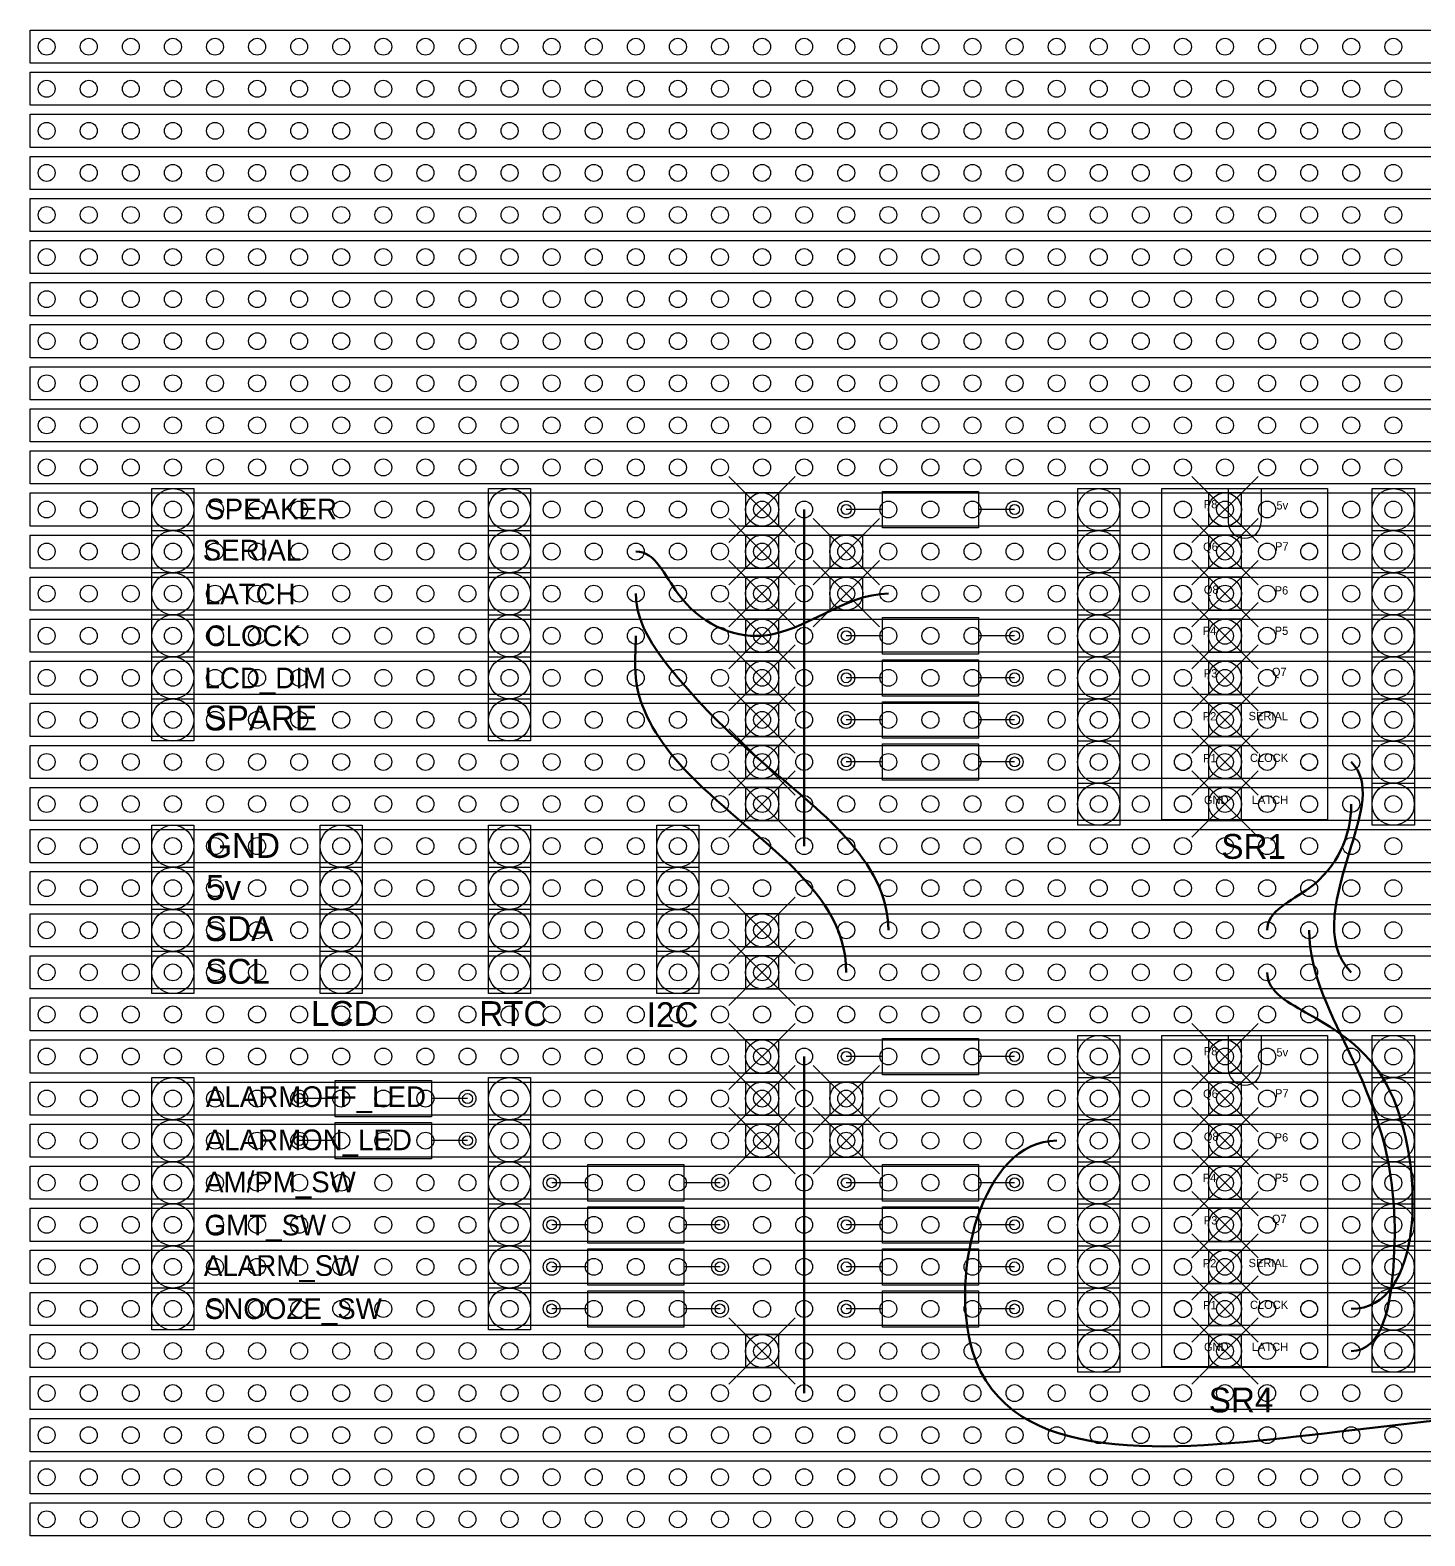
# Model space of a CAD drawing. Header units: millimetres. Extents: x -1 to 161, y -1 to 90.
# Drawn here: x -1 to 83.2, y -1 to 89.9 of the extents above; entities that cross this region are included whole.
import ezdxf
from ezdxf.enums import TextEntityAlignment as Align

# ---------------------------------------------------------------- set-up
doc = ezdxf.new("R2010")
doc.units = ezdxf.units.MM
doc.header["$PDMODE"] = 99
doc.header["$PDSIZE"] = 2
doc.layers.get('0').update_dxf_attribs({"color": 1, "true_color": 0xff0000})
doc.layers.add('board', color=7, linetype='Continuous', true_color=0xcc9966, transparency=0.2)
for name, color, linetype, true_color in [('GND', 7, 'Continuous', 0x004c00), ('labels', 3, 'Continuous', 0x00ff00), ('shiftReg_clock', 2, 'Continuous', 0xffff00), ('shiftReg_latch', 6, 'Continuous', 0xff00ff), ('shiftReg_serial', 5, 'Continuous', 0x0000ff), ('track_breaks', 7, 'Continuous', 0xffffff)]:
    doc.layers.add(name, color=color, linetype=linetype, true_color=true_color)
doc.styles.add('textstyle11', font='')
doc.styles.add('textstyle12', font='')
doc.styles.add('textstyle13', font='')
doc.styles.add('textstyle14', font='')
doc.styles.add('textstyle15', font='')
doc.styles.add('textstyle16', font='')
doc.styles.add('textstyle17', font='')
doc.styles.add('textstyle18', font='')
doc.styles.add('textstyle19', font='')
doc.styles.add('textstyle20', font='')
doc.styles.add('textstyle21', font='')
doc.styles.add('textstyle22', font='')
doc.styles.add('textstyle23', font='')
doc.styles.add('textstyle24', font='')
doc.styles.add('textstyle25', font='')
doc.styles.add('textstyle26', font='')
doc.styles.add('textstyle27', font='')
doc.styles.add('textstyle28', font='')
doc.styles.add('textstyle29', font='')
doc.styles.add('textstyle30', font='')
doc.styles.add('textstyle31', font='')
doc.styles.add('textstyle32', font='')
doc.styles.add('textstyle33', font='')
doc.styles.add('textstyle34', font='')
doc.styles.add('textstyle35', font='')
doc.styles.add('textstyle36', font='')
doc.styles.add('textstyle37', font='')
doc.styles.add('textstyle38', font='')
doc.styles.add('textstyle39', font='')
doc.styles.add('textstyle40', font='')
doc.styles.add('textstyle41', font='')
doc.styles.add('textstyle42', font='')
doc.styles.add('textstyle43', font='')
doc.styles.add('textstyle46', font='')
doc.styles.add('textstyle47', font='')
doc.styles.add('textstyle48', font='')
doc.styles.add('textstyle49', font='')
doc.styles.get('textstyle11').set_extended_font_data('FC-Monotxt')
doc.styles.get('textstyle12').set_extended_font_data('FC-Monotxt')
doc.styles.get('textstyle13').set_extended_font_data('FC-Monotxt')
doc.styles.get('textstyle14').set_extended_font_data('FC-Monotxt')
doc.styles.get('textstyle15').set_extended_font_data('FC-Monotxt')
doc.styles.get('textstyle16').set_extended_font_data('FC-Monotxt')
doc.styles.get('textstyle17').set_extended_font_data('FC-Monotxt')
doc.styles.get('textstyle18').set_extended_font_data('FC-Monotxt')
doc.styles.get('textstyle19').set_extended_font_data('FC-Monotxt')
doc.styles.get('textstyle20').set_extended_font_data('FC-Monotxt')
doc.styles.get('textstyle21').set_extended_font_data('FC-Monotxt')
doc.styles.get('textstyle22').set_extended_font_data('FC-Monotxt')
doc.styles.get('textstyle23').set_extended_font_data('FC-Monotxt')
doc.styles.get('textstyle24').set_extended_font_data('FC-Monotxt')
doc.styles.get('textstyle25').set_extended_font_data('FC-Monotxt')
doc.styles.get('textstyle26').set_extended_font_data('FC-Monotxt')
doc.styles.get('textstyle27').set_extended_font_data('FC-Monotxt')
doc.styles.get('textstyle28').set_extended_font_data('FC-Monotxt')
doc.styles.get('textstyle29').set_extended_font_data('FC-Monotxt')
doc.styles.get('textstyle30').set_extended_font_data('FC-Monotxt')
doc.styles.get('textstyle31').set_extended_font_data('FC-Monotxt')
doc.styles.get('textstyle32').set_extended_font_data('FC-Monotxt')
doc.styles.get('textstyle33').set_extended_font_data('FC-Monotxt')
doc.styles.get('textstyle34').set_extended_font_data('FC-Monotxt')
doc.styles.get('textstyle35').set_extended_font_data('FC-Monotxt')
doc.styles.get('textstyle36').set_extended_font_data('FC-Monotxt')
doc.styles.get('textstyle37').set_extended_font_data('FC-Monotxt')
doc.styles.get('textstyle38').set_extended_font_data('FC-Monotxt')
doc.styles.get('textstyle39').set_extended_font_data('FC-Monotxt')
doc.styles.get('textstyle40').set_extended_font_data('FC-Monotxt')
doc.styles.get('textstyle41').set_extended_font_data('FC-Monotxt')
doc.styles.get('textstyle42').set_extended_font_data('FC-Monotxt')
doc.styles.get('textstyle43').set_extended_font_data('FC-Monotxt')
doc.styles.get('textstyle46').set_extended_font_data('FC-Monotxt')
doc.styles.get('textstyle47').set_extended_font_data('FC-Monotxt')
doc.styles.get('textstyle48').set_extended_font_data('FC-Monotxt')
doc.styles.get('textstyle49').set_extended_font_data('FC-Monotxt')

# ---------------------------------------------------------------- blocks, each defined once
blk = doc.blocks.new('Resistor_0.25W')
for p, q in [((2.18, 0), (0, 0)), ((10.16, 0), (7.98, 0))]:
    blk.add_line(p, q)
blk.add_lwpolyline([(2.18, -1.108), (2.18, 1.092), (7.98, 1.092), (7.98, -1.108)], close=True)
for centre in [(0, 0), (10.16, 0)]:
    blk.add_circle(centre, 0.3)
blk = doc.blocks.new('CD4021')
for p, q in [((2.73, 1.27), (2.73, -0.73)), ((4.73, 1.27), (4.73, -0.73))]:
    blk.add_line(p, q)
blk.add_lwpolyline([(-1.27, 1.27), (8.73, 1.27), (8.73, -18.73), (-1.27, -18.73)], close=True)
for centre in [(0, 0), (7.62, 0), (0, -2.54), (7.62, -2.54), (0, -5.08), (7.62, -5.08), (0, -7.62), (7.62, -7.62), (0, -10.16), (7.62, -10.16), (0, -12.7), (7.62, -12.7), (0, -15.24), (7.62, -15.24), (0, -17.78), (7.62, -17.78)]:
    blk.add_circle(centre, 0.51)
blk.add_arc((3.73, -0.73), 1, 180, 0)
for s, style, p in [('P8', 'textstyle18', (1.261, 0.079)), ('Q6', 'textstyle17', (1.217, -2.49)), ('Q8', 'textstyle16', (1.261, -5.081)), ('P4', 'textstyle15', (1.196, -7.564)), ('P3', 'textstyle14', (1.261, -10.133)), ('P2', 'textstyle13', (1.196, -12.725)), ('P1', 'textstyle12', (1.217, -15.25)), ('GND', 'textstyle11', (1.27, -17.773))]:
    blk.add_text(s, height=0.5, dxfattribs=dict(style=style)).set_placement(p)
for s, style, p in [('5v', 'textstyle19', (6.35, 0.007)), ('P7', 'textstyle20', (6.378, -2.468)), ('P6', 'textstyle21', (6.356, -5.125)), ('P5', 'textstyle22', (6.356, -7.564)), ('Q7', 'textstyle23', (6.26, -10.042)), ('SERIAL', 'textstyle24', (6.341, -12.71)), ('CLOCK', 'textstyle25', (6.35, -15.233)), ('LATCH', 'textstyle26', (6.35, -17.773))]:
    blk.add_text(s, height=0.5, dxfattribs=dict(style=style)).set_placement(p, align=Align.RIGHT)
blk = doc.blocks.new('Header_8')
for p, q in [((-1.27, 19.05), (1.27, 19.05)), ((-1.27, 16.51), (1.27, 16.51)), ((-1.27, 13.97), (1.27, 13.97)), ((-1.27, 11.43), (1.27, 11.43)), ((-1.27, 8.89), (1.27, 8.89)), ((-1.27, 6.35), (1.27, 6.35)), ((-1.27, 3.81), (1.27, 3.81)), ((-1.27, 1.27), (1.27, 1.27))]:
    blk.add_line(p, q)
blk.add_lwpolyline([(1.27, 19.05), (1.27, -1.27), (-1.27, -1.27), (-1.27, 19.05)])
for centre in [(-0.004, 17.773), (-0.004, 15.233), (-0.004, 12.693), (-0.004, 10.153), (-0.004, 7.613), (-0.004, 5.073), (-0.004, 2.533), (-0.004, -0.007)]:
    blk.add_circle(centre, 1.27)
blk = doc.blocks.new('Header_4')
for p, q in [((-1.27, 8.89), (1.27, 8.89)), ((-1.27, -1.27), (-1.27, 8.89)), ((1.27, 8.89), (1.27, -1.27)), ((-1.27, 6.35), (1.27, 6.35)), ((-1.27, 3.81), (1.27, 3.81)), ((-1.27, 1.27), (1.27, 1.27)), ((1.27, -1.27), (-1.27, -1.27))]:
    blk.add_line(p, q)
for centre in [(-0.004, 7.613), (-0.004, 5.073), (-0.004, 2.533), (-0.004, -0.007)]:
    blk.add_circle(centre, 1.27)
blk = doc.blocks.new('header_6')
for p, q in [((-1.27, 13.97), (1.27, 13.97)), ((-1.27, -1.27), (-1.27, 13.97)), ((1.27, 13.97), (1.27, -1.27)), ((-1.27, 11.43), (1.27, 11.43)), ((-1.27, 8.89), (1.27, 8.89)), ((-1.27, 6.35), (1.27, 6.35)), ((-1.27, 3.81), (1.27, 3.81)), ((-1.27, 1.27), (1.27, 1.27)), ((1.27, -1.27), (-1.27, -1.27))]:
    blk.add_line(p, q)
for centre in [(-0.004, 12.693), (-0.004, 10.153), (-0.004, 7.613), (-0.004, 5.073), (-0.004, 2.533), (-0.004, -0.007)]:
    blk.add_circle(centre, 1.27)
blk = doc.blocks.new('veroboard')
at = {"layer": 'board'}
for points in [[(-1, 87.9), (-1, 89.9), (161, 89.9), (161, 87.9)], [(-1, 85.36), (-1, 87.36), (161, 87.36), (161, 85.36)], [(-1, 82.82), (-1, 84.82), (161, 84.82), (161, 82.82)], [(-1, 80.28), (-1, 82.28), (161, 82.28), (161, 80.28)], [(-1, 77.74), (-1, 79.74), (161, 79.74), (161, 77.74)], [(-1, 75.2), (-1, 77.2), (161, 77.2), (161, 75.2)], [(-1, 72.66), (-1, 74.66), (161, 74.66), (161, 72.66)], [(-1, 70.12), (-1, 72.12), (161, 72.12), (161, 70.12)], [(-1, 67.58), (-1, 69.58), (161, 69.58), (161, 67.58)], [(-1, 65.04), (-1, 67.04), (161, 67.04), (161, 65.04)], [(-1, 62.5), (-1, 64.5), (161, 64.5), (161, 62.5)], [(-1, 59.96), (-1, 61.96), (161, 61.96), (161, 59.96)], [(-1, 57.42), (-1, 59.42), (161, 59.42), (161, 57.42)], [(-1, 54.88), (-1, 56.88), (161, 56.88), (161, 54.88)], [(-1, 52.34), (-1, 54.34), (161, 54.34), (161, 52.34)], [(-1, 49.8), (-1, 51.8), (161, 51.8), (161, 49.8)], [(-1, 47.26), (-1, 49.26), (161, 49.26), (161, 47.26)], [(-1, 44.72), (-1, 46.72), (161, 46.72), (161, 44.72)], [(-1, 42.18), (-1, 44.18), (161, 44.18), (161, 42.18)], [(-1, 39.64), (-1, 41.64), (161, 41.64), (161, 39.64)], [(-1, 37.1), (-1, 39.1), (161, 39.1), (161, 37.1)], [(-1, 34.56), (-1, 36.56), (161, 36.56), (161, 34.56)], [(-1, 32.02), (-1, 34.02), (161, 34.02), (161, 32.02)], [(-1, 29.48), (-1, 31.48), (161, 31.48), (161, 29.48)], [(-1, 26.94), (-1, 28.94), (161, 28.94), (161, 26.94)], [(-1, 24.4), (-1, 26.4), (161, 26.4), (161, 24.4)], [(-1, 21.86), (-1, 23.86), (161, 23.86), (161, 21.86)], [(-1, 19.32), (-1, 21.32), (161, 21.32), (161, 19.32)], [(-1, 16.78), (-1, 18.78), (161, 18.78), (161, 16.78)], [(-1, 14.24), (-1, 16.24), (161, 16.24), (161, 14.24)], [(-1, 11.7), (-1, 13.7), (161, 13.7), (161, 11.7)], [(-1, 9.16), (-1, 11.16), (161, 11.16), (161, 9.16)], [(-1, 6.62), (-1, 8.62), (161, 8.62), (161, 6.62)], [(-1, 4.08), (-1, 6.08), (161, 6.08), (161, 4.08)], [(-1, 1.54), (-1, 3.54), (161, 3.54), (161, 1.54)], [(-1, -1), (-1, 1), (161, 1), (161, -1)]]:
    blk.add_lwpolyline(points, close=True, dxfattribs=at)
for centre in [(0, 88.9), (2.54, 88.9), (5.08, 88.9), (7.62, 88.9), (10.16, 88.9), (12.7, 88.9), (15.24, 88.9), (17.78, 88.9), (20.32, 88.9), (22.86, 88.9), (25.4, 88.9), (27.94, 88.9), (30.48, 88.9), (33.02, 88.9), (35.56, 88.9), (38.1, 88.9), (40.64, 88.9), (43.18, 88.9), (45.72, 88.9), (48.26, 88.9), (50.8, 88.9), (53.34, 88.9), (55.88, 88.9), (58.42, 88.9), (60.96, 88.9), (63.5, 88.9), (66.04, 88.9), (68.58, 88.9), (71.12, 88.9), (73.66, 88.9), (76.2, 88.9), (78.74, 88.9), (81.28, 88.9), (0, 86.36), (2.54, 86.36), (5.08, 86.36), (7.62, 86.36), (10.16, 86.36), (12.7, 86.36), (15.24, 86.36), (17.78, 86.36), (20.32, 86.36), (22.86, 86.36), (25.4, 86.36), (27.94, 86.36), (30.48, 86.36), (33.02, 86.36), (35.56, 86.36), (38.1, 86.36), (40.64, 86.36), (43.18, 86.36), (45.72, 86.36), (48.26, 86.36), (50.8, 86.36), (53.34, 86.36), (55.88, 86.36), (58.42, 86.36), (60.96, 86.36), (63.5, 86.36), (66.04, 86.36), (68.58, 86.36), (71.12, 86.36), (73.66, 86.36), (76.2, 86.36), (78.74, 86.36), (81.28, 86.36), (0, 83.82), (2.54, 83.82), (5.08, 83.82), (7.62, 83.82), (10.16, 83.82), (12.7, 83.82), (15.24, 83.82), (17.78, 83.82), (20.32, 83.82), (22.86, 83.82), (25.4, 83.82), (27.94, 83.82), (30.48, 83.82), (33.02, 83.82), (35.56, 83.82), (38.1, 83.82), (40.64, 83.82), (43.18, 83.82), (45.72, 83.82), (48.26, 83.82), (50.8, 83.82), (53.34, 83.82), (55.88, 83.82), (58.42, 83.82), (60.96, 83.82), (63.5, 83.82), (66.04, 83.82), (68.58, 83.82), (71.12, 83.82), (73.66, 83.82), (76.2, 83.82), (78.74, 83.82), (81.28, 83.82), (0, 81.28), (2.54, 81.28), (5.08, 81.28), (7.62, 81.28), (10.16, 81.28), (12.7, 81.28), (15.24, 81.28), (17.78, 81.28), (20.32, 81.28), (22.86, 81.28), (25.4, 81.28), (27.94, 81.28), (30.48, 81.28), (33.02, 81.28), (35.56, 81.28), (38.1, 81.28), (40.64, 81.28), (43.18, 81.28), (45.72, 81.28), (48.26, 81.28), (50.8, 81.28), (53.34, 81.28), (55.88, 81.28), (58.42, 81.28), (60.96, 81.28), (63.5, 81.28), (66.04, 81.28), (68.58, 81.28), (71.12, 81.28), (73.66, 81.28), (76.2, 81.28), (78.74, 81.28), (81.28, 81.28), (0, 78.74), (2.54, 78.74), (5.08, 78.74), (7.62, 78.74), (10.16, 78.74), (12.7, 78.74), (15.24, 78.74), (17.78, 78.74), (20.32, 78.74), (22.86, 78.74), (25.4, 78.74), (27.94, 78.74), (30.48, 78.74), (33.02, 78.74), (35.56, 78.74), (38.1, 78.74), (40.64, 78.74), (43.18, 78.74), (45.72, 78.74), (48.26, 78.74), (50.8, 78.74), (53.34, 78.74), (55.88, 78.74), (58.42, 78.74), (60.96, 78.74), (63.5, 78.74), (66.04, 78.74), (68.58, 78.74), (71.12, 78.74), (73.66, 78.74), (76.2, 78.74), (78.74, 78.74), (81.28, 78.74), (0, 76.2), (2.54, 76.2), (5.08, 76.2), (7.62, 76.2), (10.16, 76.2), (12.7, 76.2), (15.24, 76.2), (17.78, 76.2), (20.32, 76.2), (22.86, 76.2), (25.4, 76.2), (27.94, 76.2), (30.48, 76.2), (33.02, 76.2), (35.56, 76.2), (38.1, 76.2), (40.64, 76.2), (43.18, 76.2), (45.72, 76.2), (48.26, 76.2), (50.8, 76.2), (53.34, 76.2), (55.88, 76.2), (58.42, 76.2), (60.96, 76.2), (63.5, 76.2), (66.04, 76.2), (68.58, 76.2), (71.12, 76.2), (73.66, 76.2), (76.2, 76.2), (78.74, 76.2), (81.28, 76.2), (0, 73.66), (2.54, 73.66), (5.08, 73.66), (7.62, 73.66), (10.16, 73.66), (12.7, 73.66), (15.24, 73.66), (17.78, 73.66), (20.32, 73.66), (22.86, 73.66), (25.4, 73.66), (27.94, 73.66), (30.48, 73.66), (33.02, 73.66), (35.56, 73.66), (38.1, 73.66), (40.64, 73.66), (43.18, 73.66), (45.72, 73.66), (48.26, 73.66), (50.8, 73.66), (53.34, 73.66), (55.88, 73.66), (58.42, 73.66), (60.96, 73.66), (63.5, 73.66), (66.04, 73.66), (68.58, 73.66), (71.12, 73.66), (73.66, 73.66), (76.2, 73.66), (78.74, 73.66), (81.28, 73.66), (0, 71.12), (2.54, 71.12), (5.08, 71.12), (7.62, 71.12), (10.16, 71.12), (12.7, 71.12), (15.24, 71.12), (17.78, 71.12), (20.32, 71.12), (22.86, 71.12), (25.4, 71.12), (27.94, 71.12), (30.48, 71.12), (33.02, 71.12), (35.56, 71.12), (38.1, 71.12), (40.64, 71.12), (43.18, 71.12), (45.72, 71.12), (48.26, 71.12), (50.8, 71.12), (53.34, 71.12), (55.88, 71.12), (58.42, 71.12), (60.96, 71.12), (63.5, 71.12), (66.04, 71.12), (68.58, 71.12), (71.12, 71.12), (73.66, 71.12), (76.2, 71.12), (78.74, 71.12), (81.28, 71.12), (0, 68.58), (2.54, 68.58), (5.08, 68.58), (7.62, 68.58), (10.16, 68.58), (12.7, 68.58), (15.24, 68.58), (17.78, 68.58), (20.32, 68.58), (22.86, 68.58), (25.4, 68.58), (27.94, 68.58), (30.48, 68.58), (33.02, 68.58), (35.56, 68.58), (38.1, 68.58), (40.64, 68.58), (43.18, 68.58), (45.72, 68.58), (48.26, 68.58), (50.8, 68.58), (53.34, 68.58), (55.88, 68.58), (58.42, 68.58), (60.96, 68.58), (63.5, 68.58), (66.04, 68.58), (68.58, 68.58), (71.12, 68.58), (73.66, 68.58), (76.2, 68.58), (78.74, 68.58), (81.28, 68.58), (0, 66.04), (2.54, 66.04), (5.08, 66.04), (7.62, 66.04), (10.16, 66.04), (12.7, 66.04), (15.24, 66.04), (17.78, 66.04), (20.32, 66.04), (22.86, 66.04), (25.4, 66.04), (27.94, 66.04), (30.48, 66.04), (33.02, 66.04), (35.56, 66.04), (38.1, 66.04), (40.64, 66.04), (43.18, 66.04), (45.72, 66.04), (48.26, 66.04), (50.8, 66.04), (53.34, 66.04), (55.88, 66.04), (58.42, 66.04), (60.96, 66.04), (63.5, 66.04), (66.04, 66.04), (68.58, 66.04), (71.12, 66.04), (73.66, 66.04), (76.2, 66.04), (78.74, 66.04), (81.28, 66.04), (0, 63.5), (2.54, 63.5), (5.08, 63.5), (7.62, 63.5), (10.16, 63.5), (12.7, 63.5), (15.24, 63.5), (17.78, 63.5), (20.32, 63.5), (22.86, 63.5), (25.4, 63.5), (27.94, 63.5), (30.48, 63.5), (33.02, 63.5), (35.56, 63.5), (38.1, 63.5), (40.64, 63.5), (43.18, 63.5), (45.72, 63.5), (48.26, 63.5), (50.8, 63.5), (53.34, 63.5), (55.88, 63.5), (58.42, 63.5), (60.96, 63.5), (63.5, 63.5), (66.04, 63.5), (68.58, 63.5), (71.12, 63.5), (73.66, 63.5), (76.2, 63.5), (78.74, 63.5), (81.28, 63.5), (0, 60.96), (2.54, 60.96), (5.08, 60.96), (7.62, 60.96), (10.16, 60.96), (12.7, 60.96), (15.24, 60.96), (17.78, 60.96), (20.32, 60.96), (22.86, 60.96), (25.4, 60.96), (27.94, 60.96), (30.48, 60.96), (33.02, 60.96), (35.56, 60.96), (38.1, 60.96), (40.64, 60.96), (43.18, 60.96), (45.72, 60.96), (48.26, 60.96), (50.8, 60.96), (53.34, 60.96), (55.88, 60.96), (58.42, 60.96), (60.96, 60.96), (63.5, 60.96), (66.04, 60.96), (68.58, 60.96), (71.12, 60.96), (73.66, 60.96), (76.2, 60.96), (78.74, 60.96), (81.28, 60.96), (0, 58.42), (2.54, 58.42), (5.08, 58.42), (7.62, 58.42), (10.16, 58.42), (12.7, 58.42), (15.24, 58.42), (17.78, 58.42), (20.32, 58.42), (22.86, 58.42), (25.4, 58.42), (27.94, 58.42), (30.48, 58.42), (33.02, 58.42), (35.56, 58.42), (38.1, 58.42), (40.64, 58.42), (43.18, 58.42), (45.72, 58.42), (48.26, 58.42), (50.8, 58.42), (53.34, 58.42), (55.88, 58.42), (58.42, 58.42), (60.96, 58.42), (63.5, 58.42), (66.04, 58.42), (68.58, 58.42), (71.12, 58.42), (73.66, 58.42), (76.2, 58.42), (78.74, 58.42), (81.28, 58.42), (0, 55.88), (2.54, 55.88), (5.08, 55.88), (7.62, 55.88), (10.16, 55.88), (12.7, 55.88), (15.24, 55.88), (17.78, 55.88), (20.32, 55.88), (22.86, 55.88), (25.4, 55.88), (27.94, 55.88), (30.48, 55.88), (33.02, 55.88), (35.56, 55.88), (38.1, 55.88), (40.64, 55.88), (43.18, 55.88), (45.72, 55.88), (48.26, 55.88), (50.8, 55.88), (53.34, 55.88), (55.88, 55.88), (58.42, 55.88), (60.96, 55.88), (63.5, 55.88), (66.04, 55.88), (68.58, 55.88), (71.12, 55.88), (73.66, 55.88), (76.2, 55.88), (78.74, 55.88), (81.28, 55.88), (0, 53.34), (2.54, 53.34), (5.08, 53.34), (7.62, 53.34), (10.16, 53.34), (12.7, 53.34), (15.24, 53.34), (17.78, 53.34), (20.32, 53.34), (22.86, 53.34), (25.4, 53.34), (27.94, 53.34), (30.48, 53.34), (33.02, 53.34), (35.56, 53.34), (38.1, 53.34), (40.64, 53.34), (43.18, 53.34), (45.72, 53.34), (48.26, 53.34), (50.8, 53.34), (53.34, 53.34), (55.88, 53.34), (58.42, 53.34), (60.96, 53.34), (63.5, 53.34), (66.04, 53.34), (68.58, 53.34), (71.12, 53.34), (73.66, 53.34), (76.2, 53.34), (78.74, 53.34), (81.28, 53.34), (0, 50.8), (2.54, 50.8), (5.08, 50.8), (7.62, 50.8), (10.16, 50.8), (12.7, 50.8), (15.24, 50.8), (17.78, 50.8), (20.32, 50.8), (22.86, 50.8), (25.4, 50.8), (27.94, 50.8), (30.48, 50.8), (33.02, 50.8), (35.56, 50.8), (38.1, 50.8), (40.64, 50.8), (43.18, 50.8), (45.72, 50.8), (48.26, 50.8), (50.8, 50.8), (53.34, 50.8), (55.88, 50.8), (58.42, 50.8), (60.96, 50.8), (63.5, 50.8), (66.04, 50.8), (68.58, 50.8), (71.12, 50.8), (73.66, 50.8), (76.2, 50.8), (78.74, 50.8), (81.28, 50.8), (0, 48.26), (2.54, 48.26), (5.08, 48.26), (7.62, 48.26), (10.16, 48.26), (12.7, 48.26), (15.24, 48.26), (17.78, 48.26), (20.32, 48.26), (22.86, 48.26), (25.4, 48.26), (27.94, 48.26), (30.48, 48.26), (33.02, 48.26), (35.56, 48.26), (38.1, 48.26), (40.64, 48.26), (43.18, 48.26), (45.72, 48.26), (48.26, 48.26), (50.8, 48.26), (53.34, 48.26), (55.88, 48.26), (58.42, 48.26), (60.96, 48.26), (63.5, 48.26), (66.04, 48.26), (68.58, 48.26), (71.12, 48.26), (73.66, 48.26), (76.2, 48.26), (78.74, 48.26), (81.28, 48.26), (0, 45.72), (2.54, 45.72), (5.08, 45.72), (7.62, 45.72), (10.16, 45.72), (12.7, 45.72), (15.24, 45.72), (17.78, 45.72), (20.32, 45.72), (22.86, 45.72), (25.4, 45.72), (27.94, 45.72), (30.48, 45.72), (33.02, 45.72), (35.56, 45.72), (38.1, 45.72), (40.64, 45.72), (43.18, 45.72), (45.72, 45.72), (48.26, 45.72), (50.8, 45.72), (53.34, 45.72), (55.88, 45.72), (58.42, 45.72), (60.96, 45.72), (63.5, 45.72), (66.04, 45.72), (68.58, 45.72), (71.12, 45.72), (73.66, 45.72), (76.2, 45.72), (78.74, 45.72), (81.28, 45.72), (0, 43.18), (2.54, 43.18), (5.08, 43.18), (7.62, 43.18), (10.16, 43.18), (12.7, 43.18), (15.24, 43.18), (17.78, 43.18), (20.32, 43.18), (22.86, 43.18), (25.4, 43.18), (27.94, 43.18), (30.48, 43.18), (33.02, 43.18), (35.56, 43.18), (38.1, 43.18), (40.64, 43.18), (43.18, 43.18), (45.72, 43.18), (48.26, 43.18), (50.8, 43.18), (53.34, 43.18), (55.88, 43.18), (58.42, 43.18), (60.96, 43.18), (63.5, 43.18), (66.04, 43.18), (68.58, 43.18), (71.12, 43.18), (73.66, 43.18), (76.2, 43.18), (78.74, 43.18), (81.28, 43.18), (0, 40.64), (2.54, 40.64), (5.08, 40.64), (7.62, 40.64), (10.16, 40.64), (12.7, 40.64), (15.24, 40.64), (17.78, 40.64), (20.32, 40.64), (22.86, 40.64), (25.4, 40.64), (27.94, 40.64), (30.48, 40.64), (33.02, 40.64), (35.56, 40.64), (38.1, 40.64), (40.64, 40.64), (43.18, 40.64), (45.72, 40.64), (48.26, 40.64), (50.8, 40.64), (53.34, 40.64), (55.88, 40.64), (58.42, 40.64), (60.96, 40.64), (63.5, 40.64), (66.04, 40.64), (68.58, 40.64), (71.12, 40.64), (73.66, 40.64), (76.2, 40.64), (78.74, 40.64), (81.28, 40.64), (0, 38.1), (2.54, 38.1), (5.08, 38.1), (7.62, 38.1), (10.16, 38.1), (12.7, 38.1), (15.24, 38.1), (17.78, 38.1), (20.32, 38.1), (22.86, 38.1), (25.4, 38.1), (27.94, 38.1), (30.48, 38.1), (33.02, 38.1), (35.56, 38.1), (38.1, 38.1), (40.64, 38.1), (43.18, 38.1), (45.72, 38.1), (48.26, 38.1), (50.8, 38.1), (53.34, 38.1), (55.88, 38.1), (58.42, 38.1), (60.96, 38.1), (63.5, 38.1), (66.04, 38.1), (68.58, 38.1), (71.12, 38.1), (73.66, 38.1), (76.2, 38.1), (78.74, 38.1), (81.28, 38.1), (0, 35.56), (2.54, 35.56), (5.08, 35.56), (7.62, 35.56), (10.16, 35.56), (12.7, 35.56), (15.24, 35.56), (17.78, 35.56), (20.32, 35.56), (22.86, 35.56), (25.4, 35.56), (27.94, 35.56), (30.48, 35.56), (33.02, 35.56), (35.56, 35.56), (38.1, 35.56), (40.64, 35.56), (43.18, 35.56), (45.72, 35.56), (48.26, 35.56), (50.8, 35.56), (53.34, 35.56), (55.88, 35.56), (58.42, 35.56), (60.96, 35.56), (63.5, 35.56), (66.04, 35.56), (68.58, 35.56), (71.12, 35.56), (73.66, 35.56), (76.2, 35.56), (78.74, 35.56), (81.28, 35.56), (0, 33.02), (2.54, 33.02), (5.08, 33.02), (7.62, 33.02), (10.16, 33.02), (12.7, 33.02), (15.24, 33.02), (17.78, 33.02), (20.32, 33.02), (22.86, 33.02), (25.4, 33.02), (27.94, 33.02), (30.48, 33.02), (33.02, 33.02), (35.56, 33.02), (38.1, 33.02), (40.64, 33.02), (43.18, 33.02), (45.72, 33.02), (48.26, 33.02), (50.8, 33.02), (53.34, 33.02), (55.88, 33.02), (58.42, 33.02), (60.96, 33.02), (63.5, 33.02), (66.04, 33.02), (68.58, 33.02), (71.12, 33.02), (73.66, 33.02), (76.2, 33.02), (78.74, 33.02), (81.28, 33.02), (0, 30.48), (2.54, 30.48), (5.08, 30.48), (7.62, 30.48), (10.16, 30.48), (12.7, 30.48), (15.24, 30.48), (17.78, 30.48), (20.32, 30.48), (22.86, 30.48), (25.4, 30.48), (27.94, 30.48), (30.48, 30.48), (33.02, 30.48), (35.56, 30.48), (38.1, 30.48), (40.64, 30.48), (43.18, 30.48), (45.72, 30.48), (48.26, 30.48), (50.8, 30.48), (53.34, 30.48), (55.88, 30.48), (58.42, 30.48), (60.96, 30.48), (63.5, 30.48), (66.04, 30.48), (68.58, 30.48), (71.12, 30.48), (73.66, 30.48), (76.2, 30.48), (78.74, 30.48), (81.28, 30.48), (0, 27.94), (2.54, 27.94), (5.08, 27.94), (7.62, 27.94), (10.16, 27.94), (12.7, 27.94), (15.24, 27.94), (17.78, 27.94), (20.32, 27.94), (22.86, 27.94), (25.4, 27.94), (27.94, 27.94), (30.48, 27.94), (33.02, 27.94), (35.56, 27.94), (38.1, 27.94), (40.64, 27.94), (43.18, 27.94), (45.72, 27.94), (48.26, 27.94), (50.8, 27.94), (53.34, 27.94), (55.88, 27.94), (58.42, 27.94), (60.96, 27.94), (63.5, 27.94), (66.04, 27.94), (68.58, 27.94), (71.12, 27.94), (73.66, 27.94), (76.2, 27.94), (78.74, 27.94), (81.28, 27.94), (0, 25.4), (2.54, 25.4), (5.08, 25.4), (7.62, 25.4), (10.16, 25.4), (12.7, 25.4), (15.24, 25.4), (17.78, 25.4), (20.32, 25.4), (22.86, 25.4), (25.4, 25.4), (27.94, 25.4), (30.48, 25.4), (33.02, 25.4), (35.56, 25.4), (38.1, 25.4), (40.64, 25.4), (43.18, 25.4), (45.72, 25.4), (48.26, 25.4), (50.8, 25.4), (53.34, 25.4), (55.88, 25.4), (58.42, 25.4), (60.96, 25.4), (63.5, 25.4), (66.04, 25.4), (68.58, 25.4), (71.12, 25.4), (73.66, 25.4), (76.2, 25.4), (78.74, 25.4), (81.28, 25.4), (0, 22.86), (2.54, 22.86), (5.08, 22.86), (7.62, 22.86), (10.16, 22.86), (12.7, 22.86), (15.24, 22.86), (17.78, 22.86), (20.32, 22.86), (22.86, 22.86), (25.4, 22.86), (27.94, 22.86), (30.48, 22.86), (33.02, 22.86), (35.56, 22.86), (38.1, 22.86), (40.64, 22.86), (43.18, 22.86), (45.72, 22.86), (48.26, 22.86), (50.8, 22.86), (53.34, 22.86), (55.88, 22.86), (58.42, 22.86), (60.96, 22.86), (63.5, 22.86), (66.04, 22.86), (68.58, 22.86), (71.12, 22.86), (73.66, 22.86), (76.2, 22.86), (78.74, 22.86), (81.28, 22.86), (0, 20.32), (2.54, 20.32), (5.08, 20.32), (7.62, 20.32), (10.16, 20.32), (12.7, 20.32), (15.24, 20.32), (17.78, 20.32), (20.32, 20.32), (22.86, 20.32), (25.4, 20.32), (27.94, 20.32), (30.48, 20.32), (33.02, 20.32), (35.56, 20.32), (38.1, 20.32), (40.64, 20.32), (43.18, 20.32), (45.72, 20.32), (48.26, 20.32), (50.8, 20.32), (53.34, 20.32), (55.88, 20.32), (58.42, 20.32), (60.96, 20.32), (63.5, 20.32), (66.04, 20.32), (68.58, 20.32), (71.12, 20.32), (73.66, 20.32), (76.2, 20.32), (78.74, 20.32), (81.28, 20.32), (0, 17.78), (2.54, 17.78), (5.08, 17.78), (7.62, 17.78), (10.16, 17.78), (12.7, 17.78), (15.24, 17.78), (17.78, 17.78), (20.32, 17.78), (22.86, 17.78), (25.4, 17.78), (27.94, 17.78), (30.48, 17.78), (33.02, 17.78), (35.56, 17.78), (38.1, 17.78), (40.64, 17.78), (43.18, 17.78), (45.72, 17.78), (48.26, 17.78), (50.8, 17.78), (53.34, 17.78), (55.88, 17.78), (58.42, 17.78), (60.96, 17.78), (63.5, 17.78), (66.04, 17.78), (68.58, 17.78), (71.12, 17.78), (73.66, 17.78), (76.2, 17.78), (78.74, 17.78), (81.28, 17.78), (0, 15.24), (2.54, 15.24), (5.08, 15.24), (7.62, 15.24), (10.16, 15.24), (12.7, 15.24), (15.24, 15.24), (17.78, 15.24), (20.32, 15.24), (22.86, 15.24), (25.4, 15.24), (27.94, 15.24), (30.48, 15.24), (33.02, 15.24), (35.56, 15.24), (38.1, 15.24), (40.64, 15.24), (43.18, 15.24), (45.72, 15.24), (48.26, 15.24), (50.8, 15.24), (53.34, 15.24), (55.88, 15.24), (58.42, 15.24), (60.96, 15.24), (63.5, 15.24), (66.04, 15.24), (68.58, 15.24), (71.12, 15.24), (73.66, 15.24), (76.2, 15.24), (78.74, 15.24), (81.28, 15.24), (0, 12.7), (2.54, 12.7), (5.08, 12.7), (7.62, 12.7), (10.16, 12.7), (12.7, 12.7), (15.24, 12.7), (17.78, 12.7), (20.32, 12.7), (22.86, 12.7), (25.4, 12.7), (27.94, 12.7), (30.48, 12.7), (33.02, 12.7), (35.56, 12.7), (38.1, 12.7), (40.64, 12.7), (43.18, 12.7), (45.72, 12.7), (48.26, 12.7), (50.8, 12.7), (53.34, 12.7), (55.88, 12.7), (58.42, 12.7), (60.96, 12.7), (63.5, 12.7), (66.04, 12.7), (68.58, 12.7), (71.12, 12.7), (73.66, 12.7), (76.2, 12.7), (78.74, 12.7), (81.28, 12.7), (0, 10.16), (2.54, 10.16), (5.08, 10.16), (7.62, 10.16), (10.16, 10.16), (12.7, 10.16), (15.24, 10.16), (17.78, 10.16), (20.32, 10.16), (22.86, 10.16), (25.4, 10.16), (27.94, 10.16), (30.48, 10.16), (33.02, 10.16), (35.56, 10.16), (38.1, 10.16), (40.64, 10.16), (43.18, 10.16), (45.72, 10.16), (48.26, 10.16), (50.8, 10.16), (53.34, 10.16), (55.88, 10.16), (58.42, 10.16), (60.96, 10.16), (63.5, 10.16), (66.04, 10.16), (68.58, 10.16), (71.12, 10.16), (73.66, 10.16), (76.2, 10.16), (78.74, 10.16), (81.28, 10.16), (0, 7.62), (2.54, 7.62), (5.08, 7.62), (7.62, 7.62), (10.16, 7.62), (12.7, 7.62), (15.24, 7.62), (17.78, 7.62), (20.32, 7.62), (22.86, 7.62), (25.4, 7.62), (27.94, 7.62), (30.48, 7.62), (33.02, 7.62), (35.56, 7.62), (38.1, 7.62), (40.64, 7.62), (43.18, 7.62), (45.72, 7.62), (48.26, 7.62), (50.8, 7.62), (53.34, 7.62), (55.88, 7.62), (58.42, 7.62), (60.96, 7.62), (63.5, 7.62), (66.04, 7.62), (68.58, 7.62), (71.12, 7.62), (73.66, 7.62), (76.2, 7.62), (78.74, 7.62), (81.28, 7.62), (0, 5.08), (2.54, 5.08), (5.08, 5.08), (7.62, 5.08), (10.16, 5.08), (12.7, 5.08), (15.24, 5.08), (17.78, 5.08), (20.32, 5.08), (22.86, 5.08), (25.4, 5.08), (27.94, 5.08), (30.48, 5.08), (33.02, 5.08), (35.56, 5.08), (38.1, 5.08), (40.64, 5.08), (43.18, 5.08), (45.72, 5.08), (48.26, 5.08), (50.8, 5.08), (53.34, 5.08), (55.88, 5.08), (58.42, 5.08), (60.96, 5.08), (63.5, 5.08), (66.04, 5.08), (68.58, 5.08), (71.12, 5.08), (73.66, 5.08), (76.2, 5.08), (78.74, 5.08), (81.28, 5.08), (0, 2.54), (2.54, 2.54), (5.08, 2.54), (7.62, 2.54), (10.16, 2.54), (12.7, 2.54), (15.24, 2.54), (17.78, 2.54), (20.32, 2.54), (22.86, 2.54), (25.4, 2.54), (27.94, 2.54), (30.48, 2.54), (33.02, 2.54), (35.56, 2.54), (38.1, 2.54), (40.64, 2.54), (43.18, 2.54), (45.72, 2.54), (48.26, 2.54), (50.8, 2.54), (53.34, 2.54), (55.88, 2.54), (58.42, 2.54), (60.96, 2.54), (63.5, 2.54), (66.04, 2.54), (68.58, 2.54), (71.12, 2.54), (73.66, 2.54), (76.2, 2.54), (78.74, 2.54), (81.28, 2.54), (0, 0), (2.54, 0), (5.08, 0), (7.62, 0), (10.16, 0), (12.7, 0), (15.24, 0), (17.78, 0), (20.32, 0), (22.86, 0), (25.4, 0), (27.94, 0), (30.48, 0), (33.02, 0), (35.56, 0), (38.1, 0), (40.64, 0), (43.18, 0), (45.72, 0), (48.26, 0), (50.8, 0), (53.34, 0), (55.88, 0), (58.42, 0), (60.96, 0), (63.5, 0), (66.04, 0), (68.58, 0), (71.12, 0), (73.66, 0), (76.2, 0), (78.74, 0), (81.28, 0)]:
    blk.add_circle(centre, 0.51, dxfattribs=at)

msp = doc.modelspace()

# ---------------------------------------------------------------- linework, layer by layer
at = {"layer": 'GND', "lineweight": 50}
for points in [[(45.72, 40.64), (45.72, 60.96)], [(45.72, 7.62), (45.72, 27.94)]]:
    msp.add_lwpolyline(points, dxfattribs=at)
at = {"layer": 'shiftReg_clock', "lineweight": 50}
for points, start_tangent, end_tangent in [([(35.56, 53.34), (35.56, 50.8), (38.1, 45.72), (48.26, 33.02)], (0, -1), (0, -1)), ([(78.74, 45.72), (78.74, 40.64), (78.74, 33.02)], (0.707107, -0.707107), (0.707107, -0.707107)), ([(73.66, 33.02), (76.2, 30.48), (81.28, 25.4), (78.74, 12.7)], (0, -1), (-1, 0))]:
    msp.add_spline(points, degree=3, dxfattribs=dict(at, start_tangent=start_tangent, end_tangent=end_tangent))
at = {"layer": 'shiftReg_latch', "lineweight": 50}
for points, start_tangent, end_tangent in [([(35.56, 55.88), (38.1, 50.8), (43.18, 45.72), (50.8, 35.56)], (0, -1), (0, -1)), ([(73.66, 35.56), (76.2, 38.1), (78.74, 43.18)], (0, 1), (0, 1)), ([(76.2, 35.56), (78.74, 27.94), (81.28, 15.24), (78.74, 10.16)], (0, -1), (-1, 0))]:
    msp.add_spline(points, degree=3, dxfattribs=dict(at, start_tangent=start_tangent, end_tangent=end_tangent))
at = {"layer": 'shiftReg_serial', "lineweight": 50, "start_tangent": (-1, 0), "end_tangent": (-1, 0)}
for points in [[(50.8, 55.88), (43.18, 53.34), (38.1, 55.88), (35.56, 58.42)], [(60.96, 22.86), (55.88, 10.16), (76.2, 5.08), (127, 5.08), (142.24, 7.62), (139.7, 15.24)]]:
    msp.add_spline(points, degree=3, dxfattribs=at)
at = {"layer": 'track_breaks'}
for p in [(43.18, 60.96), (71.12, 60.96), (43.18, 58.42), (48.26, 58.42), (71.12, 58.42), (43.18, 55.88), (48.26, 55.88), (71.12, 55.88), (43.18, 53.34), (71.12, 53.34), (71.12, 53.34), (71.12, 53.34), (43.18, 50.8), (71.12, 50.8), (43.18, 48.26), (71.12, 48.26), (43.18, 45.72), (71.12, 45.72), (43.18, 43.18), (71.12, 43.18), (43.18, 35.56), (43.18, 33.02), (43.18, 27.94), (71.12, 27.94), (43.18, 25.4), (48.26, 25.4), (71.12, 25.4), (43.18, 22.86), (48.26, 22.86), (71.12, 22.86), (71.12, 20.32), (71.12, 17.78), (71.12, 15.24), (71.12, 12.7), (43.18, 10.16), (71.12, 10.16)]:
    msp.add_point(p, dxfattribs=at)

# ---------------------------------------------------------------- block references
for name, p in [('header_6', (7.62, 48.26)), ('header_6', (27.94, 48.26)), ('Resistor_0.25W', (48.26, 60.96)), ('Header_8', (63.5, 43.18)), ('CD4021', (68.58, 60.953)), ('Header_8', (81.28, 43.18)), ('Resistor_0.25W', (48.26, 53.34)), ('Resistor_0.25W', (48.26, 50.8)), ('Resistor_0.25W', (48.26, 48.26)), ('Resistor_0.25W', (48.26, 45.72)), ('Header_4', (7.62, 33.02)), ('Header_4', (17.78, 33.02)), ('Header_4', (27.94, 33.02)), ('Header_4', (38.1, 33.02)), ('Header_8', (63.5, 10.16)), ('CD4021', (68.58, 27.933)), ('Header_8', (81.28, 10.16)), ('Resistor_0.25W', (48.26, 27.94)), ('header_6', (7.62, 12.7)), ('Resistor_0.25W', (15.24, 25.4)), ('header_6', (27.94, 12.7)), ('Resistor_0.25W', (15.24, 22.86)), ('Resistor_0.25W', (30.48, 20.32)), ('Resistor_0.25W', (48.26, 20.32)), ('Resistor_0.25W', (30.48, 17.78)), ('Resistor_0.25W', (48.26, 17.78)), ('Resistor_0.25W', (30.48, 15.24)), ('Resistor_0.25W', (48.26, 15.24)), ('Resistor_0.25W', (30.48, 12.7)), ('Resistor_0.25W', (48.26, 12.7))]:
    msp.add_blockref(name, p)
at = {"layer": 'board'}
msp.add_blockref('veroboard', (0, 0), dxfattribs=at)

# ---------------------------------------------------------------- texts
at = {"layer": 'labels'}
for s, height, style, p in [('SPEAKER', 1.25, 'textstyle34', (9.623, 60.365)), ('SERIAL', 1.25, 'textstyle29', (9.415, 57.88)), ('LATCH', 1.25, 'textstyle30', (9.546, 55.24)), ('CLOCK', 1.25, 'textstyle31', (9.593, 52.713)), ('LCD_DIM', 1.25, 'textstyle28', (9.525, 50.165)), ('SPARE', 1.5, 'textstyle27', (9.525, 47.625)), ('GND', 1.5, 'textstyle42', (9.626, 39.93)), ('SR1', 1.5, 'textstyle43', (70.9, 39.872)), ('5v', 1.5, 'textstyle41', (9.614, 37.392)), ('SDA', 1.5, 'textstyle40', (9.553, 34.907)), ('SCL', 1.5, 'textstyle39', (9.572, 32.331)), ('LCD', 1.5, 'textstyle48', (15.959, 29.79)), ('RTC', 1.5, 'textstyle47', (26.103, 29.78)), ('I2C', 1.5, 'textstyle49', (36.214, 29.716)), ('ALARMOFF_LED', 1.25, 'textstyle32', (9.612, 24.891)), ('ALARMON_LED', 1.25, 'textstyle33', (9.597, 22.282)), ('AM/PM_SW', 1.25, 'textstyle35', (9.558, 19.744)), ('GMT_SW', 1.25, 'textstyle36', (9.536, 17.138)), ('ALARM_SW', 1.25, 'textstyle37', (9.489, 14.695)), ('SNOOZE_SW', 1.25, 'textstyle38', (9.547, 12.09)), ('SR4', 1.5, 'textstyle46', (70.139, 6.453))]:
    msp.add_text(s, height=height, dxfattribs=dict(at, style=style)).set_placement(p)

doc.saveas('drawing.dxf')
